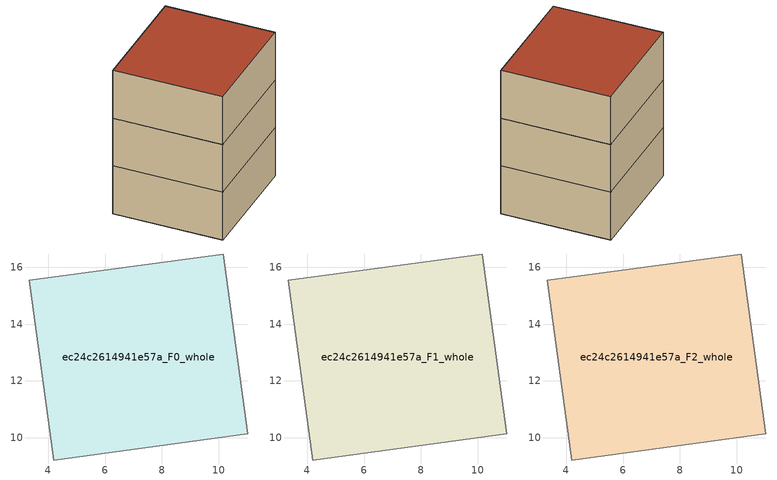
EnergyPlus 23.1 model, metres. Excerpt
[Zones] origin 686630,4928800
ec24c2614941e57a_F0_whole
 floor ground (EU_floor_Construction): 11.01,10.14 10.16,16.46 3.34,15.54 4.19,9.22 z0
 wall adiabatic (EU_wall_Construction): 10.16,16.46 11.01,10.14 4.19,9.22 3.34,15.54 10.16,16.46 z0:3
ec24c2614941e57a_F1_whole
 floor to ec24c2614941e57a_F0_whole (EU_floor_Construction): 11,10.14 10.16,16.46 3.34,15.54 4.19,9.22 z3
 wall adiabatic (EU_wall_Construction): 10.16,16.46 11.01,10.14 4.19,9.22 3.34,15.54 10.16,16.46 z3:6
ec24c2614941e57a_F2_whole
 floor to ec24c2614941e57a_F1_whole (EU_floor_Construction): 11,10.14 10.16,16.46 3.34,15.54 4.19,9.22 z6
 wall adiabatic (EU_wall_Construction): 10.16,16.46 11.01,10.14 4.19,9.22 3.34,15.54 10.16,16.46 z6:9
 roof outside (EU_roof_Construction): 10.16,16.46 11.01,10.14 4.19,9.22 3.34,15.54 z9
[Building]
EU S2 Campaign: North Axis=0; Terrain=City; Solar Distribution=FullExterior
[Site:Location]
Bologna: Latitude=44.5; Longitude=11.25; Time Zone=1; Elevation=37
[SizingPeriod:WeatherFileDays]
AnnualSizingPeriod: Begin Month=1; Begin Day of Month=1; End Month=12; End Day of Month=31; Day of Week for Start Day=Monday; Use Weather File Daylight Saving Period=No; Use Weather File Rain and Snow Indicators=No
[MATERIAL]
EU_InternalMass_Material: Roughness=MediumRough; Thickness=0.1; Conductivity=1; Density=1800; Specific Heat=900; Thermal Absorptance=0.9; Solar Absorptance=0.7; Visible Absorptance=0.7
[MATERIAL:NOMASS] Roughness=MediumRough; Thermal Absorptance=0.9; Solar Absorptance=0.7; Visible Absorptance=0.7
Name | Thermal Resistance
EU_wall_NoMass | 0.937881
EU_roof_NoMass | 0.548572
EU_floor_NoMass | 0.71348
[CONSTRUCTION]
EU_wall_Construction: EU_wall_NoMass
EU_roof_Construction: EU_roof_NoMass
EU_floor_Construction: EU_floor_NoMass
EU_InternalMass_Construction: EU_InternalMass_Material
[ZONE] Type=1; Multiplier=1; Ceiling Height=autocalculate; Floor Area=autocalculate; Part of Total Floor Area=Yes
Name | Volume
ec24c2614941e57a_F0_whole | 131.492
ec24c2614941e57a_F1_whole; ec24c2614941e57a_F2_whole | 131.491
[INTERNALMASS] Construction=EU_InternalMass_Construction; Surface Area=43.8305
Name | Zone or ZoneList
ec24c2614941e57a_F0_whole_EU_InternalMass | ec24c2614941e57a_F0_whole
ec24c2614941e57a_F1_whole_EU_InternalMass | ec24c2614941e57a_F1_whole
ec24c2614941e57a_F2_whole_EU_InternalMass | ec24c2614941e57a_F2_whole
[OTHEREQUIPMENT] Fuel Type=Electricity; Design Level Calculation Method=Watts/Area; Power per Zone Floor Area=1; Fraction Latent=0; Fraction Radiant=0; Fraction Lost=0; Carbon Dioxide Generation Rate=0; EndUse Subcategory=EU_Step8_InternalGains
Name | Zone or ZoneList or Space or SpaceList | Schedule
EU_Step8_InternalGain_ec24c2614941e57a_F0_whole_f000 | ec24c2614941e57a_F0_whole | EU_Step8_GainSchedule_ec24c2614941e57a_F0_whole_f000
EU_Step8_InternalGain_ec24c2614941e57a_F1_whole_f000 | ec24c2614941e57a_F1_whole | EU_Step8_GainSchedule_ec24c2614941e57a_F1_whole_f000
EU_Step8_InternalGain_ec24c2614941e57a_F2_whole_f000 | ec24c2614941e57a_F2_whole | EU_Step8_GainSchedule_ec24c2614941e57a_F2_whole_f000
[ZONEVENTILATION:DESIGNFLOWRATE] Schedule=EU_AlwaysOn; Design Flow Rate Calculation Method=AirChanges/Hour; Air Changes per Hour=0.687892; Ventilation Type=Natural; Fan Pressure Rise=0; Fan Total Efficiency=1; Constant Term Coefficient=1; Temperature Term Coefficient=0; Velocity Term Coefficient=0; Velocity Squared Term Coefficient=0; Minimum Indoor Temperature=-100; Maximum Indoor Temperature=100; Delta Temperature=-100; Minimum Outdoor Temperature=-100; Maximum Outdoor Temperature=100; Maximum Wind Speed=40
Name | Zone or ZoneList or Space or SpaceList
EU_ConstantAir_ec24c2614941e57a_F0_whole | ec24c2614941e57a_F0_whole
EU_ConstantAir_ec24c2614941e57a_F1_whole | ec24c2614941e57a_F1_whole
EU_ConstantAir_ec24c2614941e57a_F2_whole | ec24c2614941e57a_F2_whole
[HVACTEMPLATE:THERMOSTAT] Constant Heating Setpoint=20; Constant Cooling Setpoint=50
EU_HeatOnly_ec24c2614941e57a_F0_whole; EU_HeatOnly_ec24c2614941e57a_F1_whole; EU_HeatOnly_ec24c2614941e57a_F2_whole
[HVACTEMPLATE:ZONE:IDEALLOADSAIRSYSTEM] System Availability Schedule=EU_AlwaysOn; Maximum Heating Supply Air Temperature=50; Minimum Cooling Supply Air Temperature=13; Maximum Heating Supply Air Humidity Ratio=0.0156; Minimum Cooling Supply Air Humidity Ratio=0.0077; Heating Limit=NoLimit; Cooling Limit=NoLimit; Heating Availability Schedule=EU_AlwaysOn; Cooling Availability Schedule=EU_CoolingOff; Dehumidification Control Type=ConstantSensibleHeatRatio; Cooling Sensible Heat Ratio=0.7; Dehumidification Setpoint=60; Humidification Control Type=None; Humidification Setpoint=30; Outdoor Air Method=None; Outdoor Air Flow Rate per Person=0.00944; Outdoor Air Flow Rate per Zone Floor Area=0; Outdoor Air Flow Rate per Zone=0; Demand Controlled Ventilation Type=None; Outdoor Air Economizer Type=NoEconomizer; Heat Recovery Type=None; Sensible Heat Recovery Effectiveness=0.7; Latent Heat Recovery Effectiveness=0.65
Name | Template Thermostat
ec24c2614941e57a_F0_whole | EU_HeatOnly_ec24c2614941e57a_F0_whole
ec24c2614941e57a_F1_whole | EU_HeatOnly_ec24c2614941e57a_F1_whole
ec24c2614941e57a_F2_whole | EU_HeatOnly_ec24c2614941e57a_F2_whole
[SIZING:ZONE] Zone Cooling Design Supply Air Temperature Input Method=SupplyAirTemperature; Zone Cooling Design Supply Air Temperature=13; Zone Heating Design Supply Air Temperature Input Method=SupplyAirTemperature; Zone Heating Design Supply Air Temperature=50; Zone Cooling Design Supply Air Humidity Ratio=0.008; Zone Heating Design Supply Air Humidity Ratio=0.008; Cooling Design Air Flow Method=DesignDay; Cooling Design Air Flow Rate=0; Cooling Minimum Air Flow per Zone Floor Area=0.000762; Cooling Minimum Air Flow=0; Cooling Minimum Air Flow Fraction=0.2; Heating Design Air Flow Method=DesignDay; Heating Design Air Flow Rate=0; Heating Maximum Air Flow per Zone Floor Area=0.002032; Heating Maximum Air Flow=0.141576; Heating Maximum Air Flow Fraction=0.3; Account for Dedicated Outdoor Air System=No; Dedicated Outdoor Air System Control Strategy=NeutralSupplyAir; Dedicated Outdoor Air Low Setpoint Temperature for Design=autosize; Dedicated Outdoor Air High Setpoint Temperature for Design=autosize; Zone Load Sizing Method=Sensible Load Only No Latent Load; Zone Latent Cooling Design Supply Air Humidity Ratio Input Method=HumidityRatioDifference; Zone Cooling Design Supply Air Humidity Ratio Difference=0.005; Zone Latent Heating Design Supply Air Humidity Ratio Input Method=HumidityRatioDifference; Zone Humidification Design Supply Air Humidity Ratio Difference=0.005
ec24c2614941e57a_F0_whole; ec24c2614941e57a_F1_whole; ec24c2614941e57a_F2_whole
[SCHEDULE:CONSTANT]
Name | Hourly Value
EU_AlwaysOn | 1
EU_CoolingOff | 0
[SCHEDULE:FILE] Column Number=1; Rows to Skip at Top=0; Number of Hours of Data=8760; Column Separator=Comma; Interpolate to Timestep=No; Minutes per Item=60; Adjust Schedule for Daylight Savings=Yes
Name | File
EU_Step8_GainSchedule_ec24c2614941e57a_F0_whole_f000 | ../../schedules/ec24c2614941e57a/ec24c2614941e57a_F0_whole_f000_gain.csv
EU_Step8_GainSchedule_ec24c2614941e57a_F1_whole_f000 | ../../schedules/ec24c2614941e57a/ec24c2614941e57a_F1_whole_f000_gain.csv
EU_Step8_GainSchedule_ec24c2614941e57a_F2_whole_f000 | ../../schedules/ec24c2614941e57a/ec24c2614941e57a_F2_whole_f000_gain.csv
